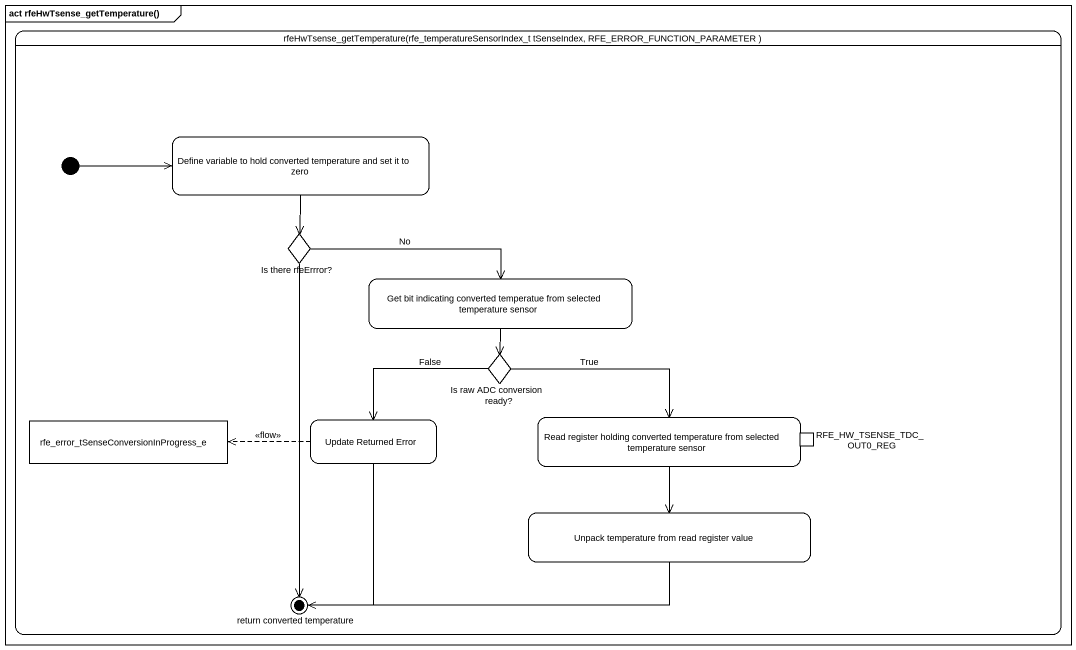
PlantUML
@startuml
mainframe act rfeHwTsense_getTemperature()
hide empty description
state "rfeHwTsense_getTemperature(rfe_temperatureSensorIndex_t tSenseIndex, RFE_ERROR_FUNCTION_PARAMETER )" as rfeHwTsense_getTemperature {
  state "Define variable to hold converted temperature and set it to zero" as Define_variable_to_hold
  state "Is there rfeErrror?" as Is_there_rfeErrror <<choice>>
  state "Get bit indicating converted temperatue from selected temperature sensor" as Get_bit_indicating
  state "Is raw ADC conversion ready?" as Is_raw_ADC_conversion_ready <<choice>>
  state "Read register holding converted temperature from selected temperature sensor" as Read_register_holding {
    state RFE_HW_TSENSE_TDC_OUT0_REG <<inputPin>>
  }
  state "rfe_error_tSenseConversionInProgress_e" as rfe_error <<object>>
  state "Update Returned Error" as Update_Returned_Error
  state "Unpack temperature from read register value" as Unpack_temperature_from
  state "return converted temperature" as return_converted_temperature <<end>>
  [*] -right-> Define_variable_to_hold
}
Define_variable_to_hold --> Is_there_rfeErrror
Is_there_rfeErrror -right-> Get_bit_indicating : No
Is_there_rfeErrror --> return_converted_temperature
Get_bit_indicating --> Is_raw_ADC_conversion_ready
Is_raw_ADC_conversion_ready -right-> Read_register_holding : True
Is_raw_ADC_conversion_ready -left-> Update_Returned_Error : False
Read_register_holding --> Unpack_temperature_from
Update_Returned_Error -left[dashed]-> rfe_error : <<flow>>
Update_Returned_Error --> return_converted_temperature
Unpack_temperature_from -left-> return_converted_temperature
@enduml
